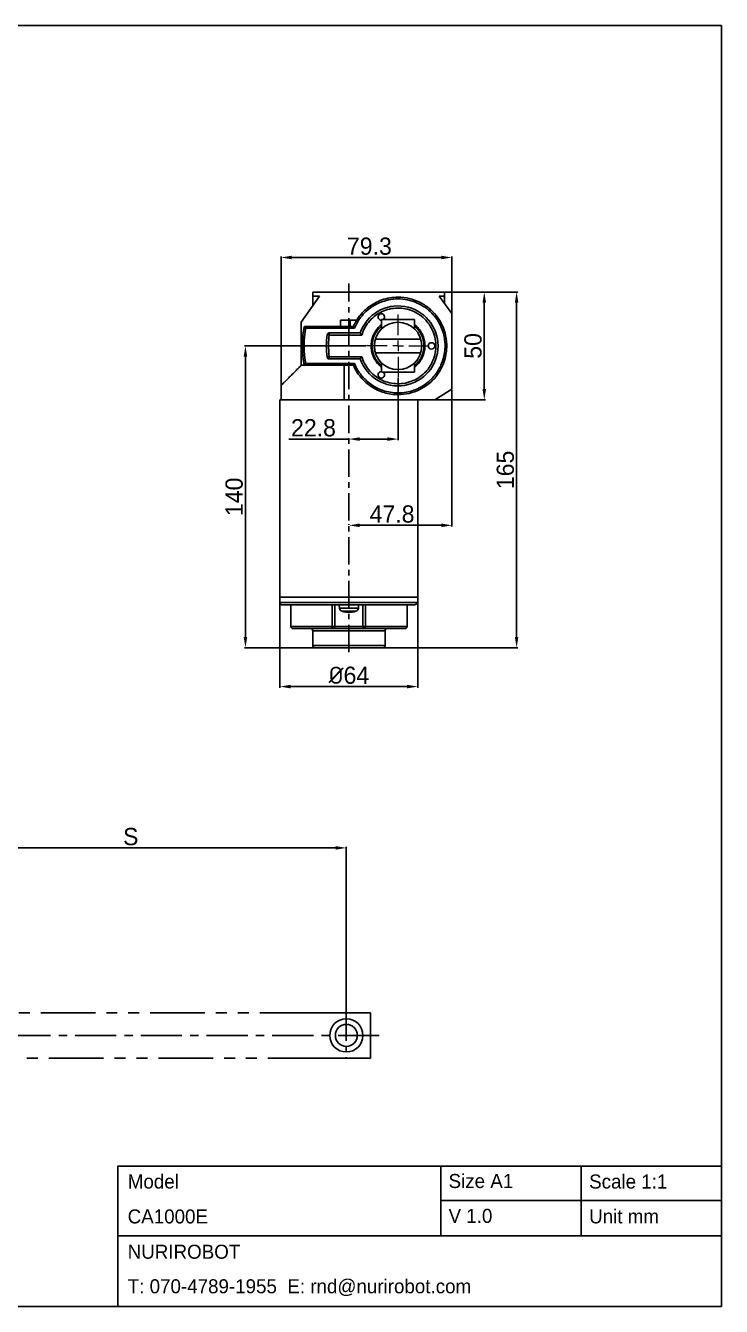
# Model space of a CAD drawing. Header units: millimetres. Extents: x 0 to 840, y 0 to 594.
# Drawn here: x 517 to 840, y 0 to 594 of the extents above; entities that cross this region are included whole.
import ezdxf

# ---------------------------------------------------------------- set-up
doc = ezdxf.new("R2010")
doc.units = ezdxf.units.MM
doc.header["$PDSIZE"] = -1
doc.linetypes.add('CENTERX2', pattern=[20.32, 12.7, -2.54, 2.54, -2.54])
doc.linetypes.add('PHANTOM', pattern=[12.7, 6.35, -1.27, 1.27, -1.27, 1.27, -1.27])
doc.layers.add('중심선', color=1, linetype='CENTERX2')
doc.layers.add('치수', color=4, linetype='Continuous')
doc.styles.add('누리로봇 문자스타일_20230829', font='GOTHIC.TTF')
doc.dimstyles.new('A2기본 치수스타일', dxfattribs={"dimtxt": 4, "dimasz": 4, "dimexe": 0.5, "dimexo": 0.3, "dimgap": 1, "dimtad": 1, "dimtoh": 1, "dimdec": 1, "dimzin": 12, "dimdsep": 46, "dimtxsty": '누리로봇 문자스타일_20230829', "dimcen": 0.09, "dimclrd": 3, "dimclre": 3, "dimclrt": 3, "dimadec": 0, "dimazin": 3, "dimtm": 1e-09, "dimtfac": 1, "dimtdec": 1, "dimtofl": 0, "dimtmove": 0, "dimatfit": 3, "dimfxl": 1, "dimfrac": 2, "dimarcsym": 0})

# ---------------------------------------------------------------- blocks, each defined once
blk = doc.blocks.new('SW_CENTERMARKSYMBOL_8')
at = {"color": 0, "linetype": 'Continuous', "lineweight": 0}
for p, q in [((0, 5), (0, 14.5)), ((-5, 0), (-14.5, 0)), ((0, 0), (-2.5, 0)), ((0, 0), (0, 2.5)), ((0, 0), (0, -2.5)), ((0, 0), (2.5, 0)), ((5, 0), (14.5, 0)), ((0, -5), (0, -14.5))]:
    blk.add_line(p, q, dxfattribs=at)
blk = doc.blocks.new('*D21')
at = {"layer": 'Defpoints', "color": 0}
for p in [(715, 486.45), (715, 470.45), (635.7, 427.05)]:
    blk.add_point(p, dxfattribs=at)
at = {"layer": '치수', "color": 3, "lineweight": -2}
for p, q in [((635.7, 427.35), (635.7, 486.95)), ((640.7, 486.45), (710, 486.45)), ((715, 470.75), (715, 486.95))]:
    blk.add_line(p, q, dxfattribs=at)
at = {"layer": '치수', "color": 3}
for points in [[(640.7, 487.29), (640.7, 485.62), (635.7, 486.45)], [(710, 487.29), (710, 485.62), (715, 486.45)]]:
    blk.add_solid(points, dxfattribs=at)
at = {"layer": '치수', "color": 3, "insert": (676.69, 491.66), "char_height": 8, "attachment_point": 5, "style": '누리로봇 문자스타일_20230829'}
blk.add_mtext('79.3', dxfattribs=at)
blk = doc.blocks.new('*D22')
at = {"layer": 'Defpoints', "color": 0}
for p in [(635.22, 326.5), (699.2, 326.5), (699.2, 287.45)]:
    blk.add_point(p, dxfattribs=at)
at = {"layer": '치수', "color": 3, "lineweight": -2}
for p, q in [((635.22, 326.2), (635.22, 286.95)), ((699.2, 326.2), (699.2, 286.95)), ((640.22, 287.45), (694.2, 287.45))]:
    blk.add_line(p, q, dxfattribs=at)
at = {"layer": '치수', "color": 3}
for points in [[(640.22, 288.29), (640.22, 286.62), (635.22, 287.45)], [(694.2, 288.29), (694.2, 286.62), (699.2, 287.45)]]:
    blk.add_solid(points, dxfattribs=at)
at = {"layer": '치수', "color": 3, "insert": (667.2, 292.66), "char_height": 8, "attachment_point": 5, "style": '누리로봇 문자스타일_20230829'}
blk.add_mtext('{\\fISOCPEUR|b0|i0|c0|p34;%%C}64', dxfattribs=at)
blk = doc.blocks.new('*D23')
at = {"layer": 'Defpoints', "color": 0}
for p in [(675.5, 445.45), (619.2, 305.45), (651.45, 305.45)]:
    blk.add_point(p, dxfattribs=at)
at = {"layer": '치수', "color": 3, "lineweight": -2}
for p, q in [((675.2, 445.45), (618.7, 445.45)), ((619.2, 440.45), (619.2, 310.45)), ((651.15, 305.45), (618.7, 305.45))]:
    blk.add_line(p, q, dxfattribs=at)
at = {"layer": '치수', "color": 3}
for points in [[(618.37, 440.45), (620.03, 440.45), (619.2, 445.45)], [(618.37, 310.45), (620.03, 310.45), (619.2, 305.45)]]:
    blk.add_solid(points, dxfattribs=at)
at = {"layer": '치수', "color": 3, "insert": (614, 375.45), "char_height": 8, "attachment_point": 5, "rotation": 90, "style": '누리로봇 문자스타일_20230829'}
blk.add_mtext('140', dxfattribs=at)
blk = doc.blocks.new('*D24')
at = {"layer": 'Defpoints', "color": 0}
for p in [(715, 470.45), (745, 470.45), (682.95, 305.45)]:
    blk.add_point(p, dxfattribs=at)
at = {"layer": '치수', "color": 3, "lineweight": -2}
for p, q in [((715.3, 470.45), (745.5, 470.45)), ((745, 310.45), (745, 465.45)), ((683.25, 305.45), (745.5, 305.45))]:
    blk.add_line(p, q, dxfattribs=at)
at = {"layer": '치수', "color": 3}
for points in [[(744.17, 465.45), (745.83, 465.45), (745, 470.45)], [(744.17, 310.45), (745.83, 310.45), (745, 305.45)]]:
    blk.add_solid(points, dxfattribs=at)
at = {"layer": '치수', "color": 3, "insert": (739.8, 387.95), "char_height": 8, "attachment_point": 5, "rotation": 90, "style": '누리로봇 문자스타일_20230829'}
blk.add_mtext('165', dxfattribs=at)
blk = doc.blocks.new('*D25')
at = {"layer": 'Defpoints', "color": 0}
for p in [(690, 430.95), (667.2, 402.24), (667.2, 402.24)]:
    blk.add_point(p, dxfattribs=at)
at = {"layer": '치수', "color": 3, "lineweight": -2}
for p, q in [((690, 430.65), (690, 401.74)), ((667.2, 402.24), (639.31, 402.24)), ((667.2, 402.54), (667.2, 402.74)), ((685, 402.24), (672.2, 402.24))]:
    blk.add_line(p, q, dxfattribs=at)
at = {"layer": '치수', "color": 3}
for points in [[(672.2, 403.08), (672.2, 401.41), (667.2, 402.24)], [(685, 403.08), (685, 401.41), (690, 402.24)]]:
    blk.add_solid(points, dxfattribs=at)
at = {"layer": '치수', "color": 3, "insert": (650.76, 407.44), "char_height": 8, "attachment_point": 5, "style": '누리로봇 문자스타일_20230829'}
blk.add_mtext('22.8', dxfattribs=at)
blk = doc.blocks.new('*D26')
at = {"layer": 'Defpoints', "color": 0}
for p in [(715, 420.45), (667.2, 362.24), (667.2, 362.24)]:
    blk.add_point(p, dxfattribs=at)
at = {"layer": '치수', "color": 3, "lineweight": -2}
for p, q in [((715, 420.15), (715, 361.74)), ((667.2, 362.54), (667.2, 362.74)), ((710, 362.24), (672.2, 362.24))]:
    blk.add_line(p, q, dxfattribs=at)
at = {"layer": '치수', "color": 3}
for points in [[(672.2, 363.08), (672.2, 361.41), (667.2, 362.24)], [(710, 363.08), (710, 361.41), (715, 362.24)]]:
    blk.add_solid(points, dxfattribs=at)
at = {"layer": '치수', "color": 3, "insert": (687.22, 367.44), "char_height": 8, "attachment_point": 5, "style": '누리로봇 문자스타일_20230829'}
blk.add_mtext('47.8', dxfattribs=at)
blk = doc.blocks.new('*D27')
at = {"layer": 'Defpoints', "color": 0}
for p in [(715, 470.45), (715, 420.45), (730, 420.45)]:
    blk.add_point(p, dxfattribs=at)
at = {"layer": '치수', "color": 3, "lineweight": -2}
for p, q in [((715.3, 470.45), (730.5, 470.45)), ((730, 465.45), (730, 425.45)), ((715.3, 420.45), (730.5, 420.45))]:
    blk.add_line(p, q, dxfattribs=at)
at = {"layer": '치수', "color": 3}
for points in [[(729.17, 465.45), (730.83, 465.45), (730, 470.45)], [(729.17, 425.45), (730.83, 425.45), (730, 420.45)]]:
    blk.add_solid(points, dxfattribs=at)
at = {"layer": '치수', "color": 3, "insert": (724.8, 445.45), "char_height": 8, "attachment_point": 5, "rotation": 90, "style": '누리로봇 문자스타일_20230829'}
blk.add_mtext('50', dxfattribs=at)
blk = doc.blocks.new('*D38')
at = {"layer": 'Defpoints', "color": 0}
for p in [(466, 212.63), (466, 137.38), (666, 135.88)]:
    blk.add_point(p, dxfattribs=at)
at = {"layer": '치수', "color": 3, "lineweight": -2}
for p, q in [((466, 137.68), (466, 213.13)), ((661, 212.63), (471, 212.63)), ((666, 136.18), (666, 213.13))]:
    blk.add_line(p, q, dxfattribs=at)
at = {"layer": '치수', "color": 3}
for points in [[(471, 213.47), (471, 211.8), (466, 212.63)], [(661, 213.47), (661, 211.8), (666, 212.63)]]:
    blk.add_solid(points, dxfattribs=at)
at = {"layer": '치수', "color": 3, "insert": (566, 217.84), "char_height": 8, "attachment_point": 5, "style": '누리로봇 문자스타일_20230829'}
blk.add_mtext('S', dxfattribs=at)

msp = doc.modelspace()

# ---------------------------------------------------------------- linework, layer by layer
at = {"color": 7, "linetype": 'Continuous', "lineweight": 25}
for p, q in [((715, 470.45), (650.5, 470.45)), ((650.5, 470.45), (650.5, 464.17)), ((711.5, 470.45), (711.5, 465.12)), ((715, 425.45), (715, 470.45)), ((653.5, 468.45), (645.1, 456.46)), ((650.5, 468.45), (653.5, 468.45)), ((711.5, 468.45), (709, 468.45)), ((715, 460.45), (709, 468.45)), ((711.25, 468.45), (711.5, 468.05)), ((663.3, 457.46), (663.3, 454.45)), ((667.8, 457.45), (667.8, 454.45)), ((682.3, 457.7), (682.3, 453.31)), ((697.7, 457.7), (682.3, 457.7)), ((697.7, 453.38), (697.7, 457.7)), ((645.1, 456.46), (645.1, 436.45)), ((669.27, 454.45), (646.52, 454.45)), ((669.8, 453.65), (647.18, 453.65)), ((672.45, 451.45), (658.09, 451.45)), ((658.09, 451.45), (658.09, 450.45)), ((645.61, 446.45), (646.41, 446.45)), ((658.09, 450.45), (673.18, 450.45)), ((700.53, 448.63), (679.47, 448.63)), ((702.5, 445.45), (702.5, 445.56)), ((646.41, 444.45), (645.61, 444.45)), ((673.18, 440.45), (658.09, 440.45)), ((658.09, 440.45), (658.09, 439.45)), ((677.5, 445.45), (677.5, 445.35)), ((679.47, 442.28), (700.53, 442.28)), ((645.1, 436.45), (669.27, 436.45)), ((669.8, 437.25), (647.18, 437.25)), ((658.09, 439.45), (672.45, 439.45)), ((665, 436.45), (665, 420.45)), ((682.3, 437.6), (682.3, 433.2)), ((697.7, 433.2), (697.7, 437.52)), ((697.7, 433.2), (682.3, 433.2)), ((635.7, 427.05), (635.7, 420.45)), ((707, 420.45), (715, 425.45)), ((715, 425.13), (715, 420.45)), ((635.2, 328.95), (635.2, 420.45)), ((664.67, 420.45), (635.2, 420.45)), ((665, 420.45), (707, 420.45)), ((699.2, 420.45), (699.2, 328.95)), ((715, 420.45), (707.32, 420.45)), ((635.2, 328.95), (635.2, 326.5)), ((699.2, 328.95), (635.2, 328.95)), ((667.2, 326.5), (667.2, 328.95)), ((699.2, 326.5), (699.2, 328.95)), ((640.2, 325.25), (640.2, 315.35)), ((659.45, 315.35), (659.45, 325.25)), ((660.7, 325.25), (660.7, 315.35)), ((662.7, 325.25), (662.83, 323.79)), ((666.07, 322), (666.07, 322.08)), ((668.33, 322.21), (668.33, 322)), ((671.57, 323.79), (671.7, 325.25)), ((673.7, 315.35), (673.7, 325.25)), ((674.95, 325.25), (674.95, 315.35)), ((694.2, 315.35), (694.2, 325.25)), ((674.95, 315.35), (659.45, 315.35)), ((647.76, 314.35), (641.2, 314.35)), ((693.2, 314.35), (649.94, 314.35)), ((650.45, 313.35), (650.45, 306.45)), ((683.95, 306.45), (683.95, 313.35)), ((682.95, 305.45), (651.45, 305.45)), ((651.2, 136.22), (677.2, 136.22)), ((677.2, 136.22), (677.2, 115.15)), ((677.2, 115.15), (644.06, 115.15))]:
    msp.add_line(p, q, dxfattribs=at)
at = {"color": 8, "linetype": 'Continuous', "lineweight": 25}
for p, q in [((635.2, 326.5), (635.22, 326.5)), ((662.83, 323.79), (671.57, 323.79)), ((663.99, 322.39), (670.41, 322.39)), ((665.6, 322.16), (665.6, 322.06)), ((668.23, 322.21), (668.23, 322.06)), ((668.44, 322.21), (668.44, 322.06)), ((640.2, 315.35), (659.45, 315.35)), ((674.95, 315.35), (694.2, 315.35)), ((683.95, 313.35), (650.45, 313.35)), ((650.45, 306.45), (683.95, 306.45))]:
    msp.add_line(p, q, dxfattribs=at)
msp.add_line((635.2, 326.5), (699.2, 326.5))
at = {"color": 1, "linetype": 'PHANTOM', "ltscale": 4}
for p, q in [((651.2, 136.22), (477.2, 136.22)), ((477.2, 115.15), (644.06, 115.15))]:
    msp.add_line(p, q, dxfattribs=at)
at = {"lineweight": -3}
msp.add_line((709.81, 65.1), (709.81, 32.76), dxfattribs=at)
at = {"lineweight": -3, "ltscale": 3}
for p, q in [((774.9, 65.1), (774.9, 32.76)), ((709.81, 49.04), (840, 49.04)), ((709.81, 49.04), (840, 49.04)), ((560, 32.76), (840, 32.76)), ((560, 32.76), (840, 32.76))]:
    msp.add_line(p, q, dxfattribs=at)
msp.add_lwpolyline([(840, 0), (0, 0), (0, 594), (840, 594)], close=True)
at = {"color": 7, "linetype": 'Continuous', "lineweight": 25, "flags": 128}
for points in [[(658.09, 450.45), (657.9, 450.48), (657.71, 450.51), (657.54, 450.54), (657.39, 450.56), (657.27, 450.58), (657.18, 450.6), (657.12, 450.61), (657.1, 450.61)], [(702.5, 445.56), (702.4, 445.56), (702.31, 445.56), (702.22, 445.56), (702.15, 445.56), (702.08, 445.56), (702.04, 445.56), (702.01, 445.56), (702, 445.56)], [(657.1, 440.3), (657.12, 440.3), (657.18, 440.31), (657.27, 440.33), (657.39, 440.35), (657.54, 440.37), (657.71, 440.4), (657.9, 440.42), (658.09, 440.45)], [(677.5, 445.35), (677.6, 445.35), (677.69, 445.35), (677.78, 445.35), (677.85, 445.35), (677.92, 445.35), (677.96, 445.35), (677.99, 445.35), (678, 445.35)], [(659.74, 314.35), (659.68, 314.37), (659.63, 314.43), (659.58, 314.52), (659.54, 314.65), (659.5, 314.8), (659.47, 314.97), (659.46, 315.16), (659.45, 315.35)], [(674.95, 315.35), (674.94, 315.16), (674.93, 314.97), (674.9, 314.8), (674.86, 314.65), (674.82, 314.52), (674.77, 314.43), (674.72, 314.37), (674.66, 314.35)]]:
    msp.add_lwpolyline(points, dxfattribs=at)
at = {"lineweight": -3, "ltscale": 3}
msp.add_lwpolyline([(560, 0), (560, 65.1), (840, 65.1), (840, 0)], close=True, dxfattribs=at)
msp.add_lwpolyline([(560, 0), (560, 65.1), (840, 65.1), (840, 0)], close=True, dxfattribs=at)
at = {"color": 7, "linetype": 'Continuous', "lineweight": 25}
for centre, radius in [((690, 445.45), 11), ((705.5, 445.45), 1.5), ((666, 125.68), 7.7), ((666, 125.68), 5.1)]:
    msp.add_circle(centre, radius, dxfattribs=at)
for centre, radius, start, end in [((690, 445.45), 18.55, 198.8717, 161.12826), ((682.25, 458.88), 1.5, 308.5318, 271.91017), ((658.09, 450.45), 1, 90, 171.09488), ((690, 445.45), 12, 129.91621, 230.08381), ((690, 445.45), 12, 309.91621, 50.08377), ((690, 445.45), 33.3, 171.09487, 188.90513), ((658.09, 440.45), 1, 188.90513, 269.99999), ((682.25, 432.03), 1.5, 88.08979, 51.46821), ((664.42, 323.93), 1.6, 185, 254.50603), ((667.2, 333.95), 12, 254.50603, 262.92344), ((665.05, 324.89), 2.68, 263.86681, 276.13319), ((666.93, 331.34), 9.37, 256.62919, 261.82828), ((667.5, 331.34), 9.37, 256.62919, 261.82828), ((666.59, 325.08), 3.12, 284.90023, 293.73754), ((668.37, 331.28), 9.07, 266.66835, 273.33165), ((667.64, 325.08), 3.12, 284.90023, 293.73753), ((667.2, 333.95), 12, 277.37932, 285.49397), ((669.98, 323.93), 1.6, 285.49397, 355), ((641.2, 315.35), 1, 180, 270), ((659.72, 315.34), 0.982, 271.10556, 1.06519), ((674.68, 315.34), 0.982, 178.93481, 268.89444), ((693.2, 315.35), 1, 270, 0), ((649.45, 313.35), 1, 0, 90), ((684.95, 313.35), 1, 90, 180), ((651.45, 306.45), 1, 180, 270), ((682.95, 306.45), 1, 270, 0)]:
    msp.add_arc(centre, radius, start, end, dxfattribs=at)
for points, knots in [([(690, 468.05), (688.69, 468.05), (687.39, 467.94), (684.86, 467.5), (683.64, 467.18), (681.31, 466.35), (680.2, 465.85), (678.14, 464.73), (677.18, 464.1), (675.41, 462.75), (674.61, 462.04), (673.16, 460.56), (672.51, 459.8), (670.78, 457.5), (669.92, 455.95), (669.27, 454.45)], [0, 0, 0, 0, 0.125, 0.125, 0.25, 0.25, 0.375, 0.375, 0.5, 0.5, 0.625, 0.625, 0.75, 0.75, 1, 1, 1, 1]), ([(669.8, 453.65), (670.14, 454.49), (670.55, 455.35), (671.53, 457.08), (672.11, 457.96), (673.45, 459.69), (674.22, 460.54), (675.96, 462.17), (676.93, 462.95), (679.09, 464.37), (680.27, 465.01), (682.8, 466.08), (684.15, 466.51), (686.97, 467.09), (688.44, 467.25), (691.41, 467.26), (692.9, 467.11), (695.83, 466.51), (697.26, 466.06), (699.97, 464.9), (701.25, 464.18), (703.59, 462.56), (704.66, 461.65), (706.55, 459.71), (707.38, 458.68), (708.79, 456.58), (709.38, 455.51), (710.34, 453.37), (710.72, 452.32), (711.29, 450.25), (711.49, 449.25), (711.74, 447.32), (711.8, 446.4), (711.8, 445.52)], [0, 0, 0, 0, 0.0625, 0.0625, 0.125, 0.125, 0.1875, 0.1875, 0.25, 0.25, 0.3125, 0.3125, 0.375, 0.375, 0.4375, 0.4375, 0.5, 0.5, 0.5625, 0.5625, 0.625, 0.625, 0.6875, 0.6875, 0.75, 0.75, 0.8125, 0.8125, 0.875, 0.875, 0.9375, 0.9375, 1, 1, 1, 1]), ([(690, 422.85), (691.73, 422.85), (693.48, 423.06), (696.87, 423.85), (698.51, 424.45), (701.58, 425.97), (702.99, 426.89), (705.53, 428.95), (706.65, 430.09), (708.57, 432.48), (709.37, 433.72), (710.67, 436.21), (711.18, 437.46), (711.94, 439.89), (712.2, 441.08), (712.53, 443.35), (712.6, 444.43), (712.6, 446.48), (712.53, 447.56), (712.2, 449.83), (711.94, 451.02), (711.18, 453.45), (710.67, 454.7), (709.37, 457.19), (708.57, 458.43), (706.65, 460.82), (705.53, 461.95), (702.99, 464.02), (701.58, 464.94), (698.51, 466.46), (696.87, 467.06), (693.48, 467.85), (691.73, 468.05), (690, 468.05)], [0, 0, 0, 0, 0.0625, 0.0625, 0.125, 0.125, 0.1875, 0.1875, 0.25, 0.25, 0.3125, 0.3125, 0.375, 0.375, 0.4375, 0.4375, 0.5, 0.5, 0.5625, 0.5625, 0.625, 0.625, 0.6875, 0.6875, 0.75, 0.75, 0.8125, 0.8125, 0.875, 0.875, 0.9375, 0.9375, 1, 1, 1, 1]), ([(667.8, 457.45), (667.21, 457.45), (666.62, 457.45), (665.53, 457.45), (665.03, 457.45), (664.2, 457.45), (663.87, 457.45), (663.42, 457.45), (663.3, 457.45), (663.3, 457.45)], [0, 0, 0, 0, 0.25, 0.25, 0.5, 0.5, 0.75, 0.75, 1, 1, 1, 1]), ([(670.85, 457.45), (670.44, 457.45), (669.96, 457.45), (668.92, 457.45), (668.36, 457.45), (667.8, 457.45)], [0, 0, 0, 0, 0.5, 0.5, 1, 1, 1, 1]), ([(670.85, 457.45), (671.03, 457.74), (671.38, 458.27), (671.86, 458.94), (672.19, 459.37), (672.34, 459.56), (672.3, 459.51), (672.3, 459.51)], [0, 0, 0, 0, 0.262798, 0.500088, 0.750141, 0.999743, 1, 1, 1, 1]), ([(673.18, 450.45), (673.52, 451.43), (674.27, 453.53), (676.23, 456.54), (678.81, 459.14), (681.86, 461.13), (685.14, 462.45), (688.77, 463.09), (692.54, 462.96), (696.19, 462.02), (699.49, 460.37), (702.26, 458.17), (704.62, 455.4), (706.35, 452.18), (707.38, 448.73), (707.5, 446.51), (707.55, 445.47)], [0, 0, 0, 0, 0.062136, 0.133302, 0.213815, 0.280116, 0.350716, 0.424506, 0.5, 0.575494, 0.649284, 0.719884, 0.786185, 0.866698, 0.937864, 1, 1, 1, 1]), ([(647.18, 453.65), (647.14, 453.44), (647.06, 453.02), (646.95, 452.38), (646.85, 451.75), (646.77, 451.11), (646.69, 450.47), (646.62, 449.83), (646.56, 449.19), (646.51, 448.54), (646.46, 447.9), (646.44, 447.47), (646.43, 447.25)], [0, 0, 0, 0, 0.100065, 0.200058, 0.3, 0.399913, 0.499819, 0.599739, 0.699696, 0.799711, 0.899805, 1, 1, 1, 1]), ([(647.18, 453.65), (647.16, 453.68), (647.1, 453.75), (647.01, 453.86), (646.86, 454.04), (646.73, 454.2), (646.62, 454.33), (646.56, 454.4), (646.53, 454.45), (646.52, 454.45), (646.52, 454.45)], [0, 0, 0, 0, 0.07201, 0.17951, 0.309795, 0.557354, 0.681135, 0.792101, 0.897898, 1, 1, 1, 1]), ([(669.8, 453.65), (669.78, 453.68), (669.75, 453.73), (669.7, 453.81), (669.66, 453.87), (669.62, 453.93), (669.56, 454.01), (669.49, 454.12), (669.41, 454.24), (669.35, 454.33), (669.3, 454.4), (669.27, 454.45), (669.27, 454.45), (669.27, 454.45)], [0, 0, 0, 0, 0.070759, 0.134778, 0.192059, 0.242604, 0.286419, 0.420396, 0.543378, 0.666634, 0.782976, 0.893625, 1, 1, 1, 1]), ([(672.45, 451.45), (672.45, 451.45), (672.45, 451.45), (672.46, 451.44), (672.47, 451.42), (672.5, 451.38), (672.55, 451.32), (672.63, 451.2), (672.73, 451.06), (672.84, 450.92), (672.93, 450.79), (673.01, 450.68), (673.1, 450.56), (673.16, 450.48), (673.18, 450.45)], [0, 0, 0, 0, 0.049561, 0.10009, 0.151576, 0.203987, 0.31151, 0.426442, 0.550201, 0.69395, 0.755391, 0.829639, 0.945672, 1, 1, 1, 1]), ([(645.64, 443.45), (645.64, 443.46), (645.64, 443.46), (645.64, 443.47), (645.64, 443.49), (645.64, 443.52), (645.64, 443.56), (645.64, 443.64), (645.63, 443.78), (645.62, 444.03), (645.61, 444.34), (645.61, 444.68), (645.6, 445.06), (645.6, 445.46), (645.6, 445.85), (645.61, 446.23), (645.61, 446.57), (645.62, 446.88), (645.63, 447.13), (645.64, 447.29), (645.64, 447.39), (645.64, 447.44), (645.64, 447.45), (645.64, 447.45)], [0, 0, 0, 0, 0.021003, 0.041826, 0.062561, 0.083297, 0.104127, 0.125139, 0.187569, 0.250023, 0.31245, 0.374883, 0.437539, 0.500199, 0.562709, 0.625232, 0.687689, 0.750156, 0.812589, 0.875023, 0.916803, 0.958221, 1, 1, 1, 1]), ([(645.61, 446.45), (645.61, 446.46), (645.61, 446.46), (645.62, 446.47), (645.64, 446.49), (645.68, 446.52), (645.74, 446.58), (645.87, 446.71), (646.05, 446.88), (646.22, 447.05), (646.34, 447.16), (646.41, 447.23), (646.43, 447.25)], [0, 0, 0, 0, 0.047553, 0.096492, 0.14703, 0.199337, 0.309315, 0.432383, 0.683438, 0.813066, 0.92417, 1, 1, 1, 1]), ([(646.43, 447.25), (646.43, 447.05), (646.41, 446.65), (646.4, 446.05), (646.4, 445.45), (646.4, 444.85), (646.41, 444.25), (646.43, 443.85), (646.44, 443.65)], [0, 0, 0, 0, 0.166717, 0.333374, 0.5, 0.666626, 0.833283, 1, 1, 1, 1]), ([(658.09, 440.45), (657.88, 442.32), (657.51, 445.66), (657.91, 448.99), (658.09, 450.45)], [0, 0, 0, 0, 0.56, 1, 1, 1, 1]), ([(711.8, 445.52), (711.8, 445.21), (711.8, 444.9), (711.77, 444.26), (711.75, 443.94), (711.67, 442.96), (711.58, 442.28), (711.2, 440.2), (710.8, 438.74), (710.2, 437.25)], [0, 0, 0, 0, 0.125, 0.125, 0.25, 0.25, 0.5, 0.5, 1, 1, 1, 1]), ([(646.44, 443.65), (646.41, 443.68), (646.34, 443.75), (646.22, 443.86), (646.05, 444.03), (645.88, 444.2), (645.74, 444.33), (645.67, 444.39), (645.63, 444.43), (645.61, 444.45), (645.61, 444.45), (645.61, 444.45)], [0, 0, 0, 0, 0.079805, 0.180791, 0.316115, 0.567834, 0.69095, 0.800522, 0.869923, 0.936264, 1, 1, 1, 1]), ([(646.44, 443.65), (646.45, 443.44), (646.47, 443.01), (646.51, 442.37), (646.56, 441.72), (646.62, 441.08), (646.69, 440.44), (646.77, 439.8), (646.85, 439.16), (646.95, 438.53), (647.06, 437.89), (647.14, 437.47), (647.18, 437.25)], [0, 0, 0, 0, 0.100131, 0.200175, 0.300153, 0.400088, 0.5, 0.599912, 0.699847, 0.799825, 0.899869, 1, 1, 1, 1]), ([(672.45, 439.45), (672.45, 439.46), (672.45, 439.46), (672.46, 439.47), (672.47, 439.49), (672.49, 439.52), (672.52, 439.55), (672.55, 439.59), (672.58, 439.65), (672.64, 439.73), (672.73, 439.85), (672.86, 440.02), (673.01, 440.23), (673.12, 440.37), (673.18, 440.45)], [0, 0, 0, 0, 0.049529, 0.099784, 0.150959, 0.20324, 0.2568, 0.311799, 0.368386, 0.426699, 0.552406, 0.694192, 0.82528, 1, 1, 1, 1]), ([(707.55, 445.47), (707.5, 444.43), (707.38, 442.21), (706.36, 438.76), (704.64, 435.53), (702.28, 432.76), (699.51, 430.56), (696.21, 428.9), (692.55, 427.95), (688.78, 427.81), (685.15, 428.46), (681.87, 429.78), (678.81, 431.77), (676.23, 434.36), (674.27, 437.38), (673.52, 439.48), (673.18, 440.45)], [0, 0, 0, 0, 0.062109, 0.133256, 0.213761, 0.280066, 0.350678, 0.424485, 0.5, 0.575515, 0.649322, 0.719934, 0.786239, 0.866744, 0.937891, 1, 1, 1, 1]), ([(645.1, 436.45), (644.97, 436.33), (644.72, 436.07), (644.34, 435.7), (643.98, 435.33), (643.62, 434.98), (643.27, 434.63), (642.93, 434.29), (642.6, 433.96), (642.28, 433.63), (641.96, 433.32), (641.66, 433.01), (640.87, 432.22), (639.7, 431.05), (638.29, 429.65), (637.17, 428.52), (636.53, 427.88), (636.2, 427.55), (636.04, 427.4), (635.92, 427.27), (635.82, 427.18), (635.75, 427.11), (635.71, 427.06), (635.7, 427.06), (635.7, 427.05)], [0, 0, 0, 0, 0.02441, 0.048569, 0.072476, 0.096135, 0.119547, 0.142713, 0.165637, 0.188319, 0.210761, 0.232967, 0.254937, 0.384763, 0.508029, 0.634392, 0.756049, 0.791398, 0.826531, 0.861479, 0.896269, 0.930933, 0.9655, 1, 1, 1, 1]), ([(646.52, 436.45), (646.52, 436.46), (646.52, 436.46), (646.53, 436.47), (646.55, 436.48), (646.57, 436.52), (646.62, 436.58), (646.73, 436.7), (646.86, 436.87), (647.01, 437.05), (647.1, 437.16), (647.16, 437.23), (647.18, 437.25)], [0, 0, 0, 0, 0.050125, 0.101526, 0.154271, 0.208394, 0.320073, 0.442735, 0.690227, 0.820197, 0.933541, 1, 1, 1, 1]), ([(669.8, 437.25), (669.78, 437.23), (669.74, 437.17), (669.67, 437.06), (669.55, 436.88), (669.44, 436.71), (669.35, 436.58), (669.3, 436.51), (669.27, 436.46), (669.27, 436.46), (669.27, 436.45)], [0, 0, 0, 0, 0.062733, 0.164283, 0.286349, 0.542523, 0.66805, 0.78267, 0.892651, 1, 1, 1, 1]), ([(690, 422.85), (687.81, 422.85), (685.63, 423.17), (681.44, 424.43), (679.43, 425.36), (675.77, 427.76), (674.12, 429.22), (671.3, 432.57), (670.14, 434.45), (669.27, 436.45)], [0, 0, 0, 0, 0.25, 0.25, 0.5, 0.5, 0.75, 0.75, 1, 1, 1, 1]), ([(710.2, 437.25), (709.84, 436.38), (709.42, 435.49), (708.4, 433.73), (707.82, 432.85), (706.49, 431.15), (705.74, 430.33), (704.08, 428.77), (703.17, 428.04), (701.21, 426.72), (700.15, 426.13), (697.94, 425.11), (696.78, 424.7), (694.39, 424.07), (693.16, 423.85), (690.7, 423.63), (689.47, 423.63), (687.04, 423.82), (685.85, 424.02), (683.56, 424.59), (682.45, 424.97), (680.37, 425.87), (679.38, 426.38), (677.55, 427.52), (676.71, 428.15), (675.16, 429.45), (674.46, 430.14), (673.19, 431.55), (672.62, 432.26), (671.11, 434.42), (670.36, 435.87), (669.8, 437.25)], [0, 0, 0, 0, 0.0625, 0.0625, 0.125, 0.125, 0.1875, 0.1875, 0.25, 0.25, 0.3125, 0.3125, 0.375, 0.375, 0.4375, 0.4375, 0.5, 0.5, 0.5625, 0.5625, 0.625, 0.625, 0.6875, 0.6875, 0.75, 0.75, 0.8125, 0.8125, 0.875, 0.875, 1, 1, 1, 1]), ([(635.73, 420.45), (635.79, 420.45), (635.92, 420.45), (637.22, 420.45), (639.32, 420.45), (642.22, 420.45), (645.82, 420.45), (650.02, 420.45), (654.71, 420.45), (659.74, 420.45), (663.25, 420.45), (665, 420.45)], [0, 0, 0, 0, 0.104865, 0.216757, 0.328649, 0.440541, 0.552433, 0.664324, 0.776216, 0.888108, 1, 1, 1, 1]), ([(635.2, 326.5), (635.2, 326.39), (635.22, 326.28), (635.28, 326.04), (635.33, 325.93), (635.47, 325.71), (635.56, 325.62), (635.76, 325.45), (635.87, 325.39), (635.99, 325.34)], [0, 0, 0, 0, 0.25, 0.25, 0.5, 0.5, 0.75, 0.75, 1, 1, 1, 1]), ([(635.99, 325.34), (636.03, 325.34), (636.11, 325.34), (636.56, 325.34), (637.36, 325.34), (638.76, 325.34), (641.66, 325.34), (645.43, 325.34), (649.94, 325.34), (655.04, 325.34), (660.55, 325.34), (666.3, 325.34), (672.08, 325.34), (677.68, 325.34), (682.93, 325.34), (687.64, 325.34), (691.65, 325.34), (694.84, 325.35), (696.35, 325.33), (697.35, 325.36), (698.12, 325.5), (698.92, 325.87), (699.09, 326.28), (699.2, 326.5)], [0, 0, 0, 0, 0.034887, 0.063413, 0.084018, 0.141006, 0.199221, 0.257654, 0.316299, 0.375091, 0.433999, 0.493003, 0.552056, 0.611015, 0.669847, 0.728536, 0.787052, 0.845355, 0.902088, 0.918151, 0.940358, 0.968047, 1, 1, 1, 1]), ([(636.04, 325.34), (636.14, 325.34), (636.33, 325.34), (636.92, 325.34), (637.41, 325.34), (637.62, 325.34)], [0, 0, 0, 0, 0.407301, 0.747394, 1, 1, 1, 1]), ([(665.6, 322.06), (665.65, 322.06), (665.75, 322.04), (665.91, 322.02), (666.05, 322.01), (666.05, 322.02), (666.05, 322.03)], [0, 0, 0, 0, 0.191289, 0.377175, 0.731768, 1, 1, 1, 1]), ([(667.39, 322.06), (667.37, 322.06), (667.34, 322.05), (667.29, 322.04), (667.22, 322.03), (667.16, 322.03), (667.09, 322.02), (667.01, 322.02), (666.93, 322.02), (666.83, 322.02), (666.69, 322.02), (666.51, 322.03), (666.33, 322.04), (666.22, 322.06), (666.17, 322.06)], [0, 0, 0, 0, 0.0656845, 0.1304324, 0.1942573, 0.2571736, 0.3191962, 0.3803408, 0.4406237, 0.5000619, 0.6198378, 0.7430028, 0.8696845, 1, 1, 1, 1]), ([(667.01, 322.06), (667.03, 322.06), (667.06, 322.05), (667.11, 322.04), (667.18, 322.03), (667.24, 322.03), (667.31, 322.02), (667.39, 322.02), (667.47, 322.02), (667.57, 322.02), (667.71, 322.02), (667.89, 322.03), (668.07, 322.04), (668.18, 322.06), (668.23, 322.06)], [0, 0, 0, 0, 0.065685, 0.130432, 0.194257, 0.257174, 0.319196, 0.380341, 0.440624, 0.500062, 0.619838, 0.743003, 0.869685, 1, 1, 1, 1]), ([(668.8, 322.06), (668.78, 322.06), (668.73, 322.05), (668.65, 322.04), (668.59, 322.03), (668.53, 322.03), (668.48, 322.02), (668.43, 322.02), (668.4, 322.02), (668.36, 322.02), (668.33, 322.02), (668.33, 322.03), (668.37, 322.04), (668.42, 322.06), (668.44, 322.06)], [0, 0, 0, 0, 0.065685, 0.130432, 0.194257, 0.257174, 0.319196, 0.380341, 0.440624, 0.500062, 0.619838, 0.743003, 0.869685, 1, 1, 1, 1]), ([(649.94, 314.35), (649.67, 314.35), (649.42, 314.38), (648.94, 314.42), (648.73, 314.44), (648.44, 314.44), (648.35, 314.43), (648.18, 314.42), (648.11, 314.41), (647.91, 314.38), (647.82, 314.35), (647.76, 314.35)], [0, 0, 0, 0, 0.25, 0.25, 0.5, 0.5, 0.625, 0.625, 0.75, 0.75, 1, 1, 1, 1])]:
    msp.add_open_spline(points, degree=3, knots=knots, dxfattribs=at)
for points in [[(645.61, 446.45), (645.67, 449.14), (645.98, 451.82), (646.52, 454.45)], [(646.52, 436.45), (645.98, 439.09), (645.67, 441.77), (645.61, 444.45)]]:
    msp.add_open_spline(points, degree=3, dxfattribs=at)
at = {"color": 8, "linetype": 'Continuous', "lineweight": 25}
for points, knots in [([(682.3, 455.23), (682.12, 455.11), (681.21, 454.51), (679.83, 452.85), (678.42, 450.44), (677.63, 447.85), (677.54, 446.21), (677.5, 445.45)], [0, 0, 0, 0, 0.05747, 0.288933, 0.563391, 0.799329, 1, 1, 1, 1]), ([(702.5, 445.56), (702.45, 446.31), (702.35, 447.95), (701.54, 450.54), (700.11, 452.94), (698.73, 454.56), (697.85, 455.14), (697.7, 455.24)], [0, 0, 0, 0, 0.202457, 0.440495, 0.717396, 0.950919, 1, 1, 1, 1]), ([(677.5, 445.35), (677.55, 444.6), (677.65, 442.95), (678.46, 440.37), (679.89, 437.97), (681.27, 436.35), (682.15, 435.77), (682.3, 435.67)], [0, 0, 0, 0, 0.202457, 0.440495, 0.717396, 0.950918, 1, 1, 1, 1]), ([(697.7, 435.68), (697.88, 435.8), (698.79, 436.4), (700.17, 438.06), (701.58, 440.47), (702.37, 443.06), (702.46, 444.7), (702.5, 445.45)], [0, 0, 0, 0, 0.05747, 0.288933, 0.563391, 0.799329, 1, 1, 1, 1])]:
    msp.add_open_spline(points, degree=3, knots=knots, dxfattribs=at)
at = {"layer": '중심선'}
for p, q in [((667.2, 303.45), (667.2, 474.45)), ((666, 135.88), (666, 115.48))]:
    msp.add_line(p, q, dxfattribs=at)
at = {"layer": '중심선', "ltscale": 1.5}
msp.add_line((681.2, 125.69), (73.8, 125.5), dxfattribs=at)

# ---------------------------------------------------------------- block references
at = {"layer": '중심선'}
msp.add_blockref('SW_CENTERMARKSYMBOL_8', (690, 445.45), dxfattribs=at)

# ---------------------------------------------------------------- texts
at = {"lineweight": -3, "attachment_point": 1, "style": '누리로봇 문자스타일_20230829'}
for s, insert, char_height, width in [('Model', (564.6, 61.17), 6.51, 21.4816), ('Size A1', (713.43, 61.4), 6.51, 51.9088), ('{\\fCentury Gothic|b0|i0|c0|p34;Scale 1:1}', (778.65, 61.17), 6.5096, 106.8105), ('CA1000E', (564.56, 44.97), 6.51, 79.8224), ('V 1.0', (713.43, 45.24), 6.51, 51.9088), ('Unit mm', (778.65, 45), 6.51, 106.8105), ('NURIROBOT', (564.57, 28.6), 6.51, 80.7626), ('T: 070-4789-1955  E: rnd@nurirobot.com', (564.59, 12.58), 6.5096, 255.0365)]:
    msp.add_mtext(s, dxfattribs=dict(at, insert=insert, char_height=char_height, width=width))

# ---------------------------------------------------------------- dimensions: what is measured, and where the dimension line sits
at = {"layer": '치수'}
for base, p1, p2, picture, middle in [((715, 486.45), (635.7, 427.05), (715, 470.45), '*D21', (676.69, 486.45)), ((667.2, 402.24), (690, 430.95), (667.2, 402.24), '*D25', (650.76, 402.24)), ((667.2, 362.24), (715, 420.45), (667.2, 362.24), '*D26', (687.22, 362.24))]:
    dim = msp.add_linear_dim(base=base, p1=p1, p2=p2, dimstyle='A2기본 치수스타일', override={"dimtxt": 8, "dimasz": 5}, dxfattribs=at)
    dim.commit()
    dim.dimension.update_dxf_attribs({"geometry": picture, "text_midpoint": middle, "dimtype": 160})
for base, p1, p2, picture, middle in [((745, 470.45), (682.95, 305.45), (715, 470.45), '*D24', (745, 387.95)), ((730, 420.45), (715, 470.45), (715, 420.45), '*D27', (730, 445.45)), ((619.2, 305.45), (675.5, 445.45), (651.45, 305.45), '*D23', (619.2, 375.45))]:
    dim = msp.add_linear_dim(base=base, p1=p1, p2=p2, angle=90, dimstyle='A2기본 치수스타일', override={"dimtxt": 8, "dimasz": 5}, dxfattribs=at)
    dim.commit()
    dim.dimension.update_dxf_attribs({"geometry": picture, "text_midpoint": middle, "dimtype": 160})
dim = msp.add_linear_dim(base=(699.2, 287.45), p1=(635.22, 326.5), p2=(699.2, 326.5), text='{\\fISOCPEUR|b0|i0|c0|p34;%%C}<>', dimstyle='A2기본 치수스타일', override={"dimtxt": 8, "dimasz": 5}, dxfattribs=at)
dim.commit()
dim.dimension.update_dxf_attribs({"geometry": '*D22', "text_midpoint": (667.2, 287.45), "dimtype": 160})
dim = msp.add_linear_dim(base=(466, 212.63), p1=(666, 135.88), p2=(466, 137.38), text='S', dimstyle='A2기본 치수스타일', override={"dimtxt": 8, "dimasz": 5}, dxfattribs=at)
dim.commit()
dim.dimension.update_dxf_attribs({"geometry": '*D38', "text_midpoint": (566, 217.84)})

doc.saveas('drawing.dxf')
